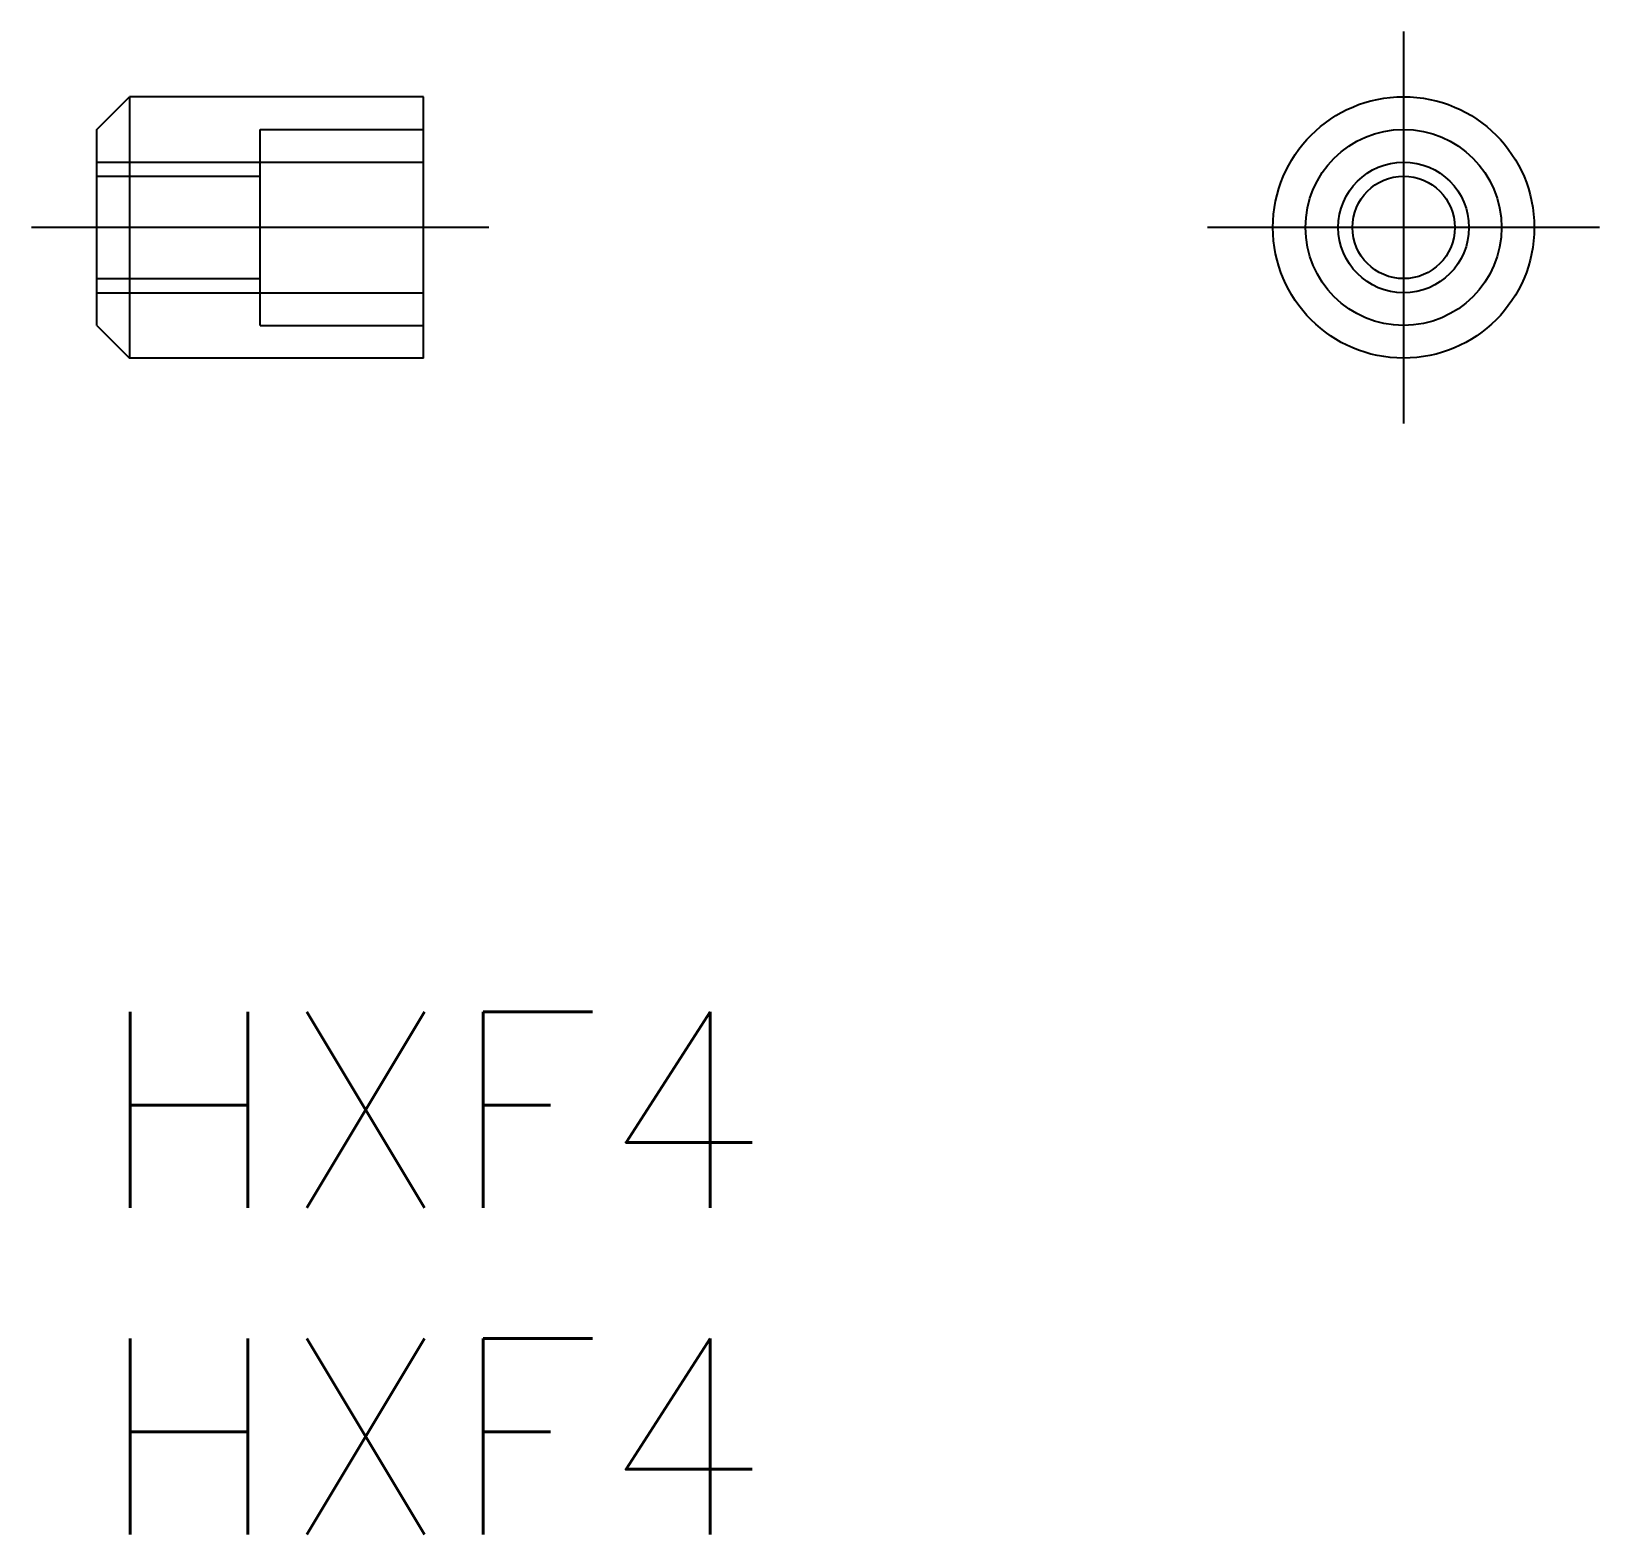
# Model space of a CAD drawing. Extents: x -1 to 23, y -8 to 15.
import ezdxf

# ---------------------------------------------------------------- set-up
doc = ezdxf.new("R2010")
doc.units = 0
doc.header["$LTSCALE"] = 0.5
doc.linetypes.add('CENTER', pattern=[50.8, 31.75, -6.35, 6.35, -6.35])
doc.linetypes.add('DASHED', pattern=[19.05, 12.7, -6.35])
for name, color, linetype in [('MSM_CENTER', 1, 'CENTER'), ('MSM_CONTINUOUS', 7, 'CONTINUOUS'), ('MSM_DASHED', 4, 'DASHED'), ('MSM_PART_NUMBER', 7, 'CONTINUOUS')]:
    doc.layers.add(name, color=color, linetype=linetype)
doc.styles.get("Standard").update_dxf_attribs({"font": 'txt.shx', "height": 3, "bigfont": 'bigfont.shx'})

# ---------------------------------------------------------------- blocks, each defined once
blk = doc.blocks.new('*U2')
at = {"layer": 'MSM_PART_NUMBER'}
blk.add_text('HXF4', height=3, dxfattribs=at).set_placement((0, -3))
blk = doc.blocks.new('*U3')
at = {"layer": 'MSM_PART_NUMBER'}
blk.add_text('HXF4', height=3, dxfattribs=at).set_placement((0, -8))

msp = doc.modelspace()

# ---------------------------------------------------------------- linework, layer by layer
at = {"layer": 'MSM_CENTER'}
for p, q in [((20, 15), (20, 9)), ((6, 12), (-1, 12)), ((23, 12), (17, 12))]:
    msp.add_line(p, q, dxfattribs=at)
at = {"layer": 'MSM_CONTINUOUS'}
for p, q in [((0, 13.5), (0.5, 14)), ((5, 14), (0.5, 14)), ((0.5, 14), (0.5, 10)), ((5, 10), (5, 14)), ((0, 10.5), (0, 13.5)), ((0, 10.5), (0.5, 10)), ((5, 10), (0.5, 10))]:
    msp.add_line(p, q, dxfattribs=at)
for radius in [2, 1.5, 1]:
    msp.add_circle((20, 12), radius, dxfattribs=at)
at = {"layer": 'MSM_DASHED'}
for p, q in [((2.5, 10.5), (2.5, 13.5)), ((2.5, 13.5), (5, 13.5)), ((0, 13), (5, 13)), ((0, 12.7835), (2.5, 12.7835)), ((0, 11.2165), (2.5, 11.2165)), ((0, 11), (5, 11)), ((2.5, 10.5), (5, 10.5))]:
    msp.add_line(p, q, dxfattribs=at)
msp.add_circle((20, 12), 0.7835, dxfattribs=at)

# ---------------------------------------------------------------- block references
at = {"layer": 'MSM_CONTINUOUS'}
for name in ['*U2', '*U3']:
    msp.add_blockref(name, (0, 0), dxfattribs=at)

doc.saveas('drawing.dxf')
